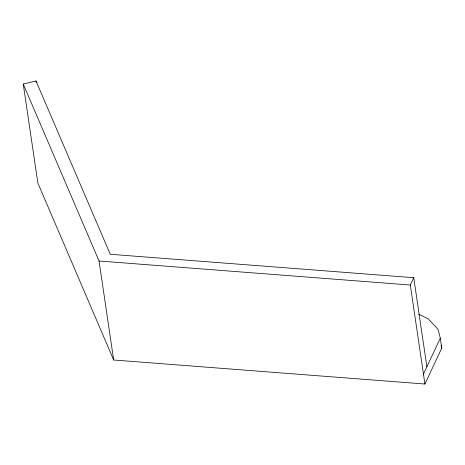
<?xml version="1.0" encoding="UTF-8"?>
<svg xmlns="http://www.w3.org/2000/svg" width="465" height="465" viewBox="0 0 465 465"><rect width="100%" height="100%" fill="white"/><g stroke="black" fill="none" stroke-linecap="round" stroke-linejoin="round"><path stroke-width="0.7" d="M424.923 384.026L410.304 285.028L413.734 277.698L110.252 254.274L36.014 80.974L23.25 84.06L37.868 183.059L113.669 360.003L424.923 384.026L441.75 348.07L440.291 338.171L438.047 329.313L428.277 318.868L418.657 314.218M423.458 374.122L440.291 338.171M23.25 84.06L99.051 261.005L410.304 285.028M441.058 345.344L441.75 348.07M413.734 277.698L426.893 366.792M99.051 261.005L113.669 360.003M36.014 80.974L36.229 82.41"/></g></svg>
